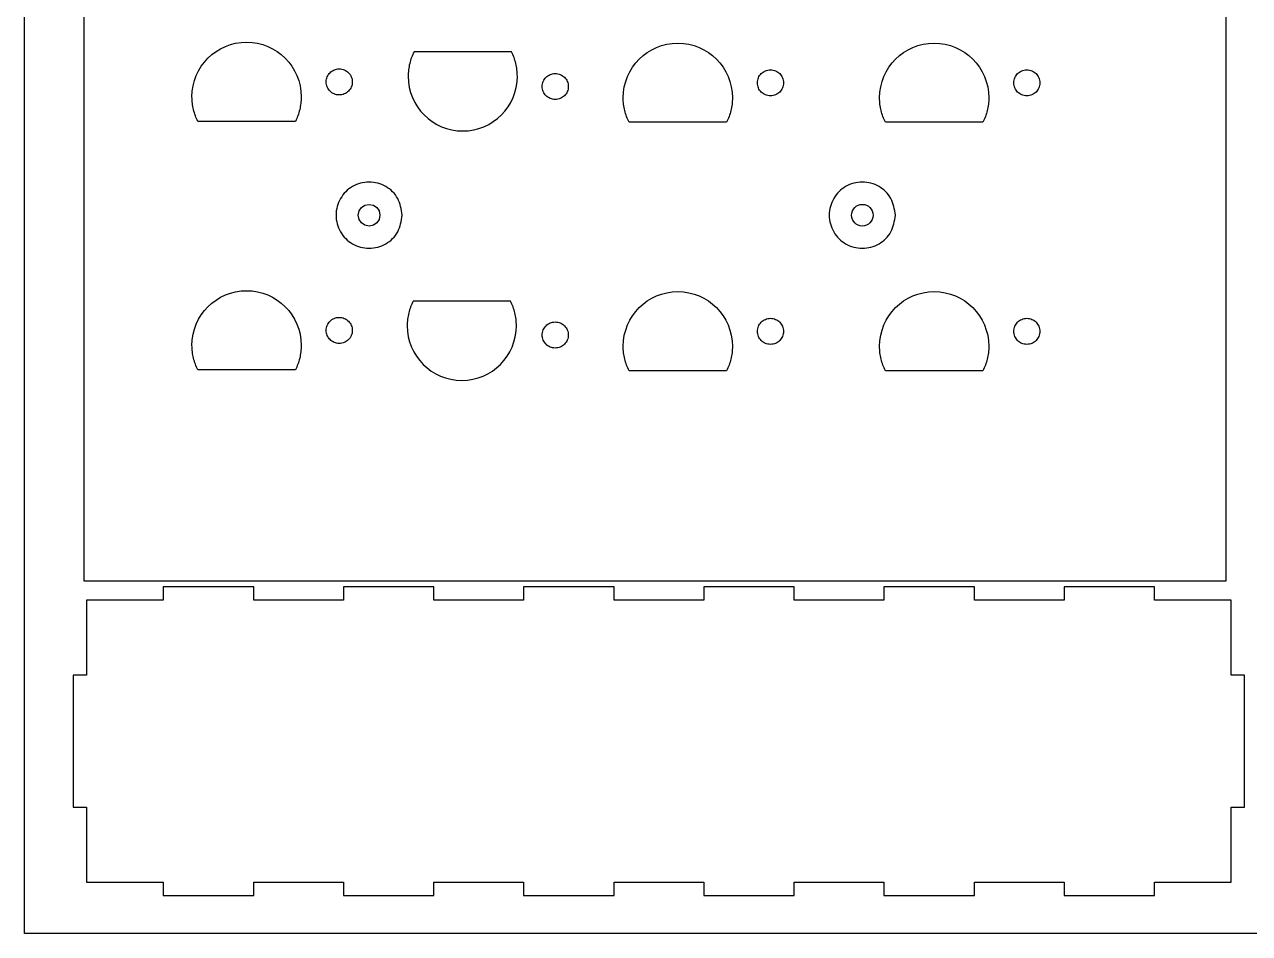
# Model space of a CAD drawing. Extents: x -632 to 590, y 202 to 978.
# Drawn here: x -631.8 to -354.7, y 574.6 to 780.3 of the extents above; entities that cross this region are included whole.
import ezdxf

# ---------------------------------------------------------------- set-up
doc = ezdxf.new("R2010")
doc.units = 0
doc.layers.get('0').update_dxf_attribs({"linetype": 'CONTINUOUS'})

msp = doc.modelspace()

# ---------------------------------------------------------------- linework, layer by layer
at = {"color": 3}
msp.add_lwpolyline([(-631.840861, 974.541134), (-31.949136, 974.541134), (-31.949136, 574.649404), (-631.840861, 574.649404), (-631.840861, 974.541134)], dxfattribs=at)
at = {"color": 7}
for points in [[(-618.333705, 956.465082), (-359.99643, 956.465082), (-359.99643, 654.390051), (-618.333705, 654.390051), (-618.333705, 956.465082)], [(-593.944456, 763.949423), (-593.880674, 765.213694), (-593.693448, 766.441502), (-593.389014, 767.626609), (-592.973555, 768.76278), (-592.453307, 769.843804), (-591.83445, 770.863444), (-591.12325, 771.815493), (-590.325887, 772.69374), (-589.4486, 773.491977), (-588.497567, 774.203939), (-587.479027, 774.823445), (-586.39916, 775.344258), (-585.264232, 775.760169), (-584.080422, 776.064941), (-582.853941, 776.252365), (-581.590997, 776.316232), (-580.32808, 776.252365), (-579.101599, 776.064941), (-577.91779, 775.760169), (-576.782861, 775.344258), (-575.702994, 774.823445), (-574.684454, 774.203939), (-573.733422, 773.491977), (-572.856106, 772.69374), (-572.058772, 771.815493), (-571.347544, 770.863444), (-570.728715, 769.843804), (-570.208466, 768.76278), (-569.793007, 767.626609), (-569.488574, 766.441502), (-569.301348, 765.213694), (-569.237537, 763.949423), (-569.243182, 763.576015), (-569.259551, 763.205485), (-569.286926, 762.837919), (-569.324829, 762.473514), (-569.37323, 762.112354), (-569.431932, 761.754637), (-569.500794, 761.400448), (-569.579675, 761.049985), (-569.668434, 760.70336), (-569.766873, 760.360714), (-569.874852, 760.022216), (-569.992256, 759.687952), (-570.118861, 759.358119), (-570.254553, 759.032858), (-570.399192, 758.712254), (-570.55258, 758.396503), (-571.931715, 758.396503), (-573.310822, 758.396503), (-574.689958, 758.396503), (-576.069093, 758.396503), (-577.448228, 758.396503), (-578.827336, 758.396503), (-580.206471, 758.396503), (-581.585606, 758.396503), (-582.964742, 758.396503), (-584.343849, 758.396503), (-585.722984, 758.396503), (-587.102119, 758.396503), (-588.481255, 758.396503), (-589.860362, 758.396503), (-591.239497, 758.396503), (-592.618632, 758.396503), (-592.772218, 758.71231), (-592.917252, 759.032943), (-593.053537, 759.358232), (-593.180904, 759.688037), (-593.299127, 760.022273), (-593.408036, 760.360742), (-593.507491, 760.703331), (-593.597238, 761.0499), (-593.677135, 761.400336), (-593.746985, 761.754468), (-593.80659, 762.112156), (-593.855782, 762.473288), (-593.894362, 762.837722), (-593.922019, 763.205316), (-593.938953, 763.57593), (-593.944597, 763.949423), (-593.944456, 763.949423)], [(-496.376424, 763.742808), (-496.312642, 765.007107), (-496.125415, 766.234915), (-495.820982, 767.420023), (-495.405523, 768.556193), (-494.885274, 769.637189), (-494.266446, 770.656858), (-493.555218, 771.608906), (-492.757855, 772.487153), (-491.880567, 773.285391), (-490.929535, 773.997353), (-489.910995, 774.616859), (-488.831128, 775.137672), (-487.6962, 775.553582), (-486.51239, 775.858354), (-485.285909, 776.045778), (-484.022964, 776.109645), (-482.760048, 776.045778), (-481.533567, 775.858354), (-480.349758, 775.553582), (-479.214829, 775.137672), (-478.134962, 774.616859), (-477.116422, 773.997353), (-476.16539, 773.285391), (-475.288074, 772.487153), (-474.49074, 771.608906), (-473.779511, 770.656858), (-473.160683, 769.637189), (-472.640434, 768.556193), (-472.224975, 767.420023), (-471.920542, 766.234915), (-471.733316, 765.007107), (-471.669505, 763.742808), (-471.67515, 763.369428), (-471.691518, 762.998899), (-471.718894, 762.631332), (-471.756796, 762.266927), (-471.805198, 761.905767), (-471.8639, 761.548051), (-471.932762, 761.193862), (-472.011643, 760.843398), (-472.100402, 760.496773), (-472.198841, 760.154127), (-472.306819, 759.81563), (-472.424224, 759.481366), (-472.550829, 759.151532), (-472.686521, 758.826243), (-472.83116, 758.505667), (-472.984548, 758.189917), (-474.363683, 758.189917), (-475.74279, 758.189917), (-477.121926, 758.189917), (-478.501061, 758.189917), (-479.880196, 758.189917), (-481.259303, 758.189917), (-482.638439, 758.189917), (-484.017574, 758.189917), (-485.396709, 758.189917), (-486.775816, 758.189917), (-488.154952, 758.189917), (-489.534087, 758.189917), (-490.913222, 758.189917), (-492.29233, 758.189917), (-493.671465, 758.189917), (-495.0506, 758.189917), (-495.204186, 758.505723), (-495.34922, 758.826356), (-495.485505, 759.151645), (-495.612872, 759.48145), (-495.731094, 759.815658), (-495.840004, 760.154155), (-495.939459, 760.496745), (-496.029206, 760.843314), (-496.109103, 761.193749), (-496.178953, 761.547853), (-496.238558, 761.90557), (-496.28775, 762.266701), (-496.326329, 762.631135), (-496.354269, 762.998729), (-496.371203, 763.369315), (-496.376847, 763.742808), (-496.376424, 763.742808)], [(-438.371996, 763.742808), (-438.308214, 765.007107), (-438.120988, 766.234915), (-437.816554, 767.420023), (-437.401095, 768.556193), (-436.880847, 769.637189), (-436.262018, 770.656858), (-435.55079, 771.608906), (-434.753427, 772.487153), (-433.87614, 773.285391), (-432.925107, 773.997353), (-431.906567, 774.616859), (-430.8267, 775.137672), (-429.691772, 775.553582), (-428.507962, 775.858354), (-427.281481, 776.045778), (-426.018537, 776.109645), (-424.75562, 776.045778), (-423.529139, 775.858354), (-422.34533, 775.553582), (-421.210401, 775.137672), (-420.130534, 774.616859), (-419.111994, 773.997353), (-418.160962, 773.285391), (-417.283646, 772.487153), (-416.486312, 771.608906), (-415.775084, 770.656858), (-415.156255, 769.637189), (-414.636006, 768.556193), (-414.220547, 767.420023), (-413.916114, 766.234915), (-413.728888, 765.007107), (-413.665077, 763.742808), (-413.670722, 763.369428), (-413.687091, 762.998899), (-413.714466, 762.631332), (-413.752369, 762.266927), (-413.80077, 761.905767), (-413.859472, 761.548051), (-413.928334, 761.193862), (-414.007215, 760.843398), (-414.095974, 760.496773), (-414.194413, 760.154127), (-414.302392, 759.81563), (-414.419796, 759.481366), (-414.546401, 759.151532), (-414.682093, 758.826243), (-414.826732, 758.505667), (-414.98012, 758.189917), (-416.359255, 758.189917), (-417.738362, 758.189917), (-419.117498, 758.189917), (-420.496633, 758.189917), (-421.875768, 758.189917), (-423.254876, 758.189917), (-424.634011, 758.189917), (-426.013146, 758.189917), (-427.392282, 758.189917), (-428.771389, 758.189917), (-430.150524, 758.189917), (-431.529659, 758.189917), (-432.908795, 758.189917), (-434.287902, 758.189917), (-435.667037, 758.189917), (-437.046172, 758.189917), (-437.199758, 758.505723), (-437.344792, 758.826356), (-437.481077, 759.151645), (-437.608444, 759.48145), (-437.726667, 759.815658), (-437.835576, 760.154155), (-437.935031, 760.496745), (-438.024778, 760.843314), (-438.104675, 761.193749), (-438.174525, 761.547853), (-438.23413, 761.90557), (-438.283322, 762.266701), (-438.321902, 762.631135), (-438.349842, 762.998729), (-438.366775, 763.369315), (-438.372419, 763.742808), (-438.371996, 763.742808)], [(-545.039268, 768.588874), (-544.975486, 767.324575), (-544.788259, 766.096767), (-544.483798, 764.91166), (-544.068339, 763.77549), (-543.54809, 762.694494), (-542.929262, 761.674825), (-542.218062, 760.722776), (-541.420699, 759.844529), (-540.543383, 759.046292), (-539.592351, 758.33433), (-538.573811, 757.714824), (-537.493972, 757.194011), (-536.359015, 756.7781), (-535.175206, 756.473328), (-533.948725, 756.285904), (-532.685808, 756.222038), (-531.422892, 756.285904), (-530.196411, 756.473328), (-529.012573, 756.7781), (-527.877645, 757.194011), (-526.797806, 757.714824), (-525.779238, 758.33433), (-524.828206, 759.046292), (-523.950918, 759.844529), (-523.153555, 760.722776), (-522.442355, 761.674825), (-521.823527, 762.694494), (-521.303278, 763.77549), (-520.887819, 764.91166), (-520.583358, 766.096767), (-520.396131, 767.324575), (-520.332349, 768.588874), (-520.337994, 768.962254), (-520.354362, 769.332784), (-520.381738, 769.70035), (-520.41964, 770.064755), (-520.468013, 770.425915), (-520.526716, 770.783632), (-520.595606, 771.137821), (-520.674487, 771.488284), (-520.763218, 771.83491), (-520.861657, 772.177556), (-520.969663, 772.516053), (-521.08704, 772.850317), (-521.213673, 773.18015), (-521.349365, 773.505439), (-521.493976, 773.826016), (-521.647364, 774.141766), (-523.026499, 774.141766), (-524.405634, 774.141766), (-525.78477, 774.141766), (-527.163877, 774.141766), (-528.543012, 774.141766), (-529.922147, 774.141766), (-531.301283, 774.141766), (-532.68039, 774.141766), (-534.059525, 774.141766), (-535.43866, 774.141766), (-536.817796, 774.141766), (-538.196903, 774.141766), (-539.576038, 774.141766), (-540.955174, 774.141766), (-542.334309, 774.141766), (-543.713416, 774.141766), (-543.86703, 773.825959), (-544.012064, 773.505326), (-544.148349, 773.180037), (-544.275687, 772.850232), (-544.39391, 772.516025), (-544.502848, 772.177527), (-544.602275, 771.834938), (-544.69205, 771.488369), (-544.771919, 771.137934), (-544.841769, 770.783829), (-544.901374, 770.426113), (-544.950565, 770.064981), (-544.989145, 769.700548), (-545.017085, 769.332953), (-545.034018, 768.962367), (-545.039663, 768.588874), (-545.039268, 768.588874)], [(-560.629308, 770.27264), (-560.327669, 770.2574), (-560.034779, 770.212696), (-559.752048, 770.139996), (-559.48103, 770.040795), (-559.223136, 769.916589), (-558.979917, 769.768817), (-558.752812, 769.599004), (-558.543319, 769.408589), (-558.352932, 769.199095), (-558.183119, 768.971991), (-558.035347, 768.728772), (-557.911141, 768.470905), (-557.81194, 768.199859), (-557.73924, 767.917157), (-557.694536, 767.624239), (-557.679296, 767.322628), (-557.694536, 767.021017), (-557.73924, 766.728098), (-557.81194, 766.445396), (-557.911141, 766.17435), (-558.035347, 765.916484), (-558.183119, 765.673265), (-558.352932, 765.44616), (-558.543319, 765.236667), (-558.752812, 765.046252), (-558.979917, 764.876438), (-559.223136, 764.728667), (-559.48103, 764.604461), (-559.752048, 764.50526), (-560.034779, 764.432559), (-560.327669, 764.387855), (-560.629308, 764.372615), (-560.930919, 764.387855), (-561.223837, 764.432559), (-561.506539, 764.50526), (-561.777586, 764.604461), (-562.035452, 764.728667), (-562.278671, 764.876438), (-562.505775, 765.046252), (-562.715269, 765.236667), (-562.905656, 765.44616), (-563.075497, 765.673265), (-563.223241, 765.916484), (-563.347475, 766.17435), (-563.446676, 766.445396), (-563.519376, 766.728098), (-563.56408, 767.021017), (-563.57932, 767.322628), (-563.56408, 767.624239), (-563.519376, 767.917157), (-563.446676, 768.199859), (-563.347475, 768.470905), (-563.223241, 768.728772), (-563.075497, 768.971991), (-562.905656, 769.199095), (-562.715269, 769.408589), (-562.505775, 769.599004), (-562.278671, 769.768817), (-562.035452, 769.916589), (-561.777586, 770.040795), (-561.506539, 770.139996), (-561.223837, 770.212696), (-560.930919, 770.2574), (-560.629308, 770.27264)], [(-511.755785, 769.240017), (-511.454174, 769.224777), (-511.161256, 769.180073), (-510.878554, 769.107373), (-510.607508, 769.008172), (-510.349641, 768.883966), (-510.106422, 768.736194), (-509.879318, 768.566381), (-509.669824, 768.375966), (-509.479437, 768.166472), (-509.309596, 767.939368), (-509.161852, 767.696149), (-509.037618, 767.438282), (-508.938417, 767.167236), (-508.865717, 766.884534), (-508.821013, 766.591616), (-508.805773, 766.290005), (-508.821013, 765.988394), (-508.865717, 765.695476), (-508.938417, 765.412774), (-509.037618, 765.141727), (-509.161852, 764.883861), (-509.309596, 764.640642), (-509.479437, 764.413538), (-509.669824, 764.204044), (-509.879318, 764.013629), (-510.106422, 763.843816), (-510.349641, 763.696044), (-510.607508, 763.571838), (-510.878554, 763.472637), (-511.161256, 763.399936), (-511.454174, 763.355232), (-511.755785, 763.339992), (-512.057424, 763.355232), (-512.350314, 763.399936), (-512.633016, 763.472637), (-512.904063, 763.571838), (-513.161957, 763.696044), (-513.405176, 763.843816), (-513.632281, 764.013629), (-513.841746, 764.204044), (-514.032161, 764.413538), (-514.201974, 764.640642), (-514.349746, 764.883861), (-514.473952, 765.141727), (-514.573153, 765.412774), (-514.645854, 765.695476), (-514.690558, 765.988394), (-514.705798, 766.290005), (-514.690558, 766.591616), (-514.645854, 766.884534), (-514.573153, 767.167236), (-514.473952, 767.438282), (-514.349746, 767.696149), (-514.201974, 767.939368), (-514.032161, 768.166472), (-513.841746, 768.375966), (-513.632281, 768.566381), (-513.405176, 768.736194), (-513.161957, 768.883966), (-512.904063, 769.008172), (-512.633016, 769.107373), (-512.350314, 769.180073), (-512.057424, 769.224777), (-511.755785, 769.240017)], [(-463.061304, 770.066025), (-462.759665, 770.050785), (-462.466775, 770.006081), (-462.184073, 769.933381), (-461.913026, 769.83418), (-461.655132, 769.709974), (-461.411913, 769.562202), (-461.184808, 769.392389), (-460.975315, 769.201974), (-460.784928, 768.99248), (-460.615115, 768.765376), (-460.467343, 768.522157), (-460.343109, 768.26429), (-460.243936, 767.993244), (-460.171236, 767.710542), (-460.126532, 767.417624), (-460.111292, 767.116013), (-460.126532, 766.814402), (-460.171236, 766.521484), (-460.243936, 766.238782), (-460.343109, 765.967735), (-460.467343, 765.709869), (-460.615115, 765.46665), (-460.784928, 765.239546), (-460.975315, 765.030052), (-461.184808, 764.839637), (-461.411913, 764.669824), (-461.655132, 764.522052), (-461.913026, 764.397846), (-462.184073, 764.298645), (-462.466775, 764.225944), (-462.759665, 764.18124), (-463.061304, 764.166), (-463.362915, 764.18124), (-463.655833, 764.225944), (-463.938535, 764.298645), (-464.209582, 764.397846), (-464.467448, 764.522052), (-464.710667, 764.669824), (-464.937771, 764.839637), (-465.147265, 765.030052), (-465.337652, 765.239546), (-465.507493, 765.46665), (-465.655237, 765.709869), (-465.779471, 765.967735), (-465.878672, 766.238782), (-465.951372, 766.521484), (-465.996076, 766.814402), (-466.011316, 767.116013), (-465.996076, 767.417624), (-465.951372, 767.710542), (-465.878672, 767.993244), (-465.779471, 768.26429), (-465.655237, 768.522157), (-465.507493, 768.765376), (-465.337652, 768.99248), (-465.147265, 769.201974), (-464.937771, 769.392389), (-464.710667, 769.562202), (-464.467448, 769.709974), (-464.209582, 769.83418), (-463.938535, 769.933381), (-463.655833, 770.006081), (-463.362915, 770.050785), (-463.061304, 770.066025)], [(-405.056848, 770.066082), (-404.755209, 770.050842), (-404.462319, 770.006138), (-404.179588, 769.933437), (-403.90857, 769.834236), (-403.650676, 769.71003), (-403.407457, 769.562259), (-403.180352, 769.392446), (-402.970859, 769.20203), (-402.780472, 768.992537), (-402.610659, 768.765432), (-402.462887, 768.522213), (-402.338653, 768.264347), (-402.23948, 767.993301), (-402.16678, 767.710599), (-402.122076, 767.41768), (-402.106836, 767.116069), (-402.122076, 766.814458), (-402.16678, 766.52154), (-402.23948, 766.238838), (-402.338653, 765.967792), (-402.462887, 765.709925), (-402.610659, 765.466706), (-402.780472, 765.239602), (-402.970859, 765.030108), (-403.180352, 764.839693), (-403.407457, 764.66988), (-403.650676, 764.522108), (-403.90857, 764.397902), (-404.179588, 764.298701), (-404.462319, 764.226001), (-404.755209, 764.181297), (-405.056848, 764.166057), (-405.358459, 764.181297), (-405.651377, 764.226001), (-405.934079, 764.298701), (-406.205126, 764.397902), (-406.462992, 764.522108), (-406.706211, 764.66988), (-406.933315, 764.839693), (-407.142809, 765.030108), (-407.333196, 765.239602), (-407.503037, 765.466706), (-407.650781, 765.709925), (-407.775015, 765.967792), (-407.874216, 766.238838), (-407.946916, 766.52154), (-407.99162, 766.814458), (-408.00686, 767.116069), (-407.99162, 767.41768), (-407.946916, 767.710599), (-407.874216, 767.993301), (-407.775015, 768.264347), (-407.650781, 768.522213), (-407.503037, 768.765432), (-407.333196, 768.992537), (-407.142809, 769.20203), (-406.933315, 769.392446), (-406.706211, 769.562259), (-406.462992, 769.71003), (-406.205126, 769.834236), (-405.934079, 769.933437), (-405.651377, 770.006138), (-405.358459, 770.050842), (-405.056848, 770.066082)], [(-551.416107, 737.172207), (-551.608639, 736.21855), (-552.133685, 735.439786), (-552.912449, 734.91474), (-553.866106, 734.722208), (-554.819764, 734.91474), (-555.598528, 735.439786), (-556.123574, 736.21855), (-556.316106, 737.172207), (-556.123574, 738.125864), (-555.598528, 738.9046), (-554.819764, 739.429674), (-553.866106, 739.622206), (-552.912449, 739.429674), (-552.133685, 738.9046), (-551.608639, 738.125864), (-551.416107, 737.172207)], [(-439.826485, 737.172207), (-439.87624, 736.678431), (-440.019017, 736.21855), (-440.244907, 735.802385), (-440.544063, 735.439786), (-440.906662, 735.14063), (-441.322827, 734.91474), (-441.782708, 734.771963), (-442.276484, 734.722208), (-442.770232, 734.771963), (-443.230113, 734.91474), (-443.646278, 735.14063), (-444.008877, 735.439786), (-444.308061, 735.802385), (-444.533951, 736.21855), (-444.676699, 736.678431), (-444.726483, 737.172207), (-444.676699, 737.665955), (-444.533951, 738.125864), (-444.308061, 738.542029), (-444.008877, 738.9046), (-443.646278, 739.203784), (-443.230113, 739.429674), (-442.770232, 739.572422), (-442.276484, 739.622206), (-441.782708, 739.572422), (-441.322827, 739.429674), (-440.906662, 739.203784), (-440.544063, 738.9046), (-440.244907, 738.542029), (-440.019017, 738.125864), (-439.87624, 737.665955), (-439.826485, 737.172207)], [(-546.378948, 737.172207), (-546.378948, 737.172207)], [(-434.789326, 737.172207), (-434.789326, 737.172207)], [(-593.944456, 707.721754), (-593.880674, 708.986053), (-593.693448, 710.21386), (-593.389014, 711.398968), (-592.973555, 712.535138), (-592.453307, 713.616162), (-591.83445, 714.635803), (-591.12325, 715.587851), (-590.325887, 716.466099), (-589.4486, 717.264336), (-588.497567, 717.976298), (-587.479027, 718.595804), (-586.39916, 719.116617), (-585.264232, 719.532528), (-584.080422, 719.8373), (-582.853941, 720.024752), (-581.590997, 720.08859), (-580.32808, 720.024752), (-579.101599, 719.8373), (-577.91779, 719.532528), (-576.782861, 719.116617), (-575.702994, 718.595804), (-574.684454, 717.976298), (-573.733422, 717.264336), (-572.856106, 716.466099), (-572.058772, 715.587851), (-571.347544, 714.635803), (-570.728715, 713.616162), (-570.208466, 712.535138), (-569.793007, 711.398968), (-569.488574, 710.21386), (-569.301348, 708.986053), (-569.237537, 707.721754), (-569.243182, 707.348374), (-569.259551, 706.977816), (-569.286926, 706.610278), (-569.324829, 706.245872), (-569.37323, 705.884713), (-569.431932, 705.526996), (-569.500794, 705.172807), (-569.579675, 704.822344), (-569.668434, 704.475718), (-569.766873, 704.133072), (-569.874852, 703.794575), (-569.992256, 703.460311), (-570.118861, 703.130478), (-570.254553, 702.805217), (-570.399192, 702.484612), (-570.55258, 702.168862), (-571.931715, 702.168862), (-573.310822, 702.168862), (-574.689958, 702.168862), (-576.069093, 702.168862), (-577.448228, 702.168862), (-578.827336, 702.168862), (-580.206471, 702.168862), (-581.585606, 702.168862), (-582.964742, 702.168862), (-584.343849, 702.168862), (-585.722984, 702.168862), (-587.102119, 702.168862), (-588.481255, 702.168862), (-589.860362, 702.168862), (-591.239497, 702.168862), (-592.618632, 702.168862), (-592.772218, 702.484669), (-592.917252, 702.805301), (-593.053537, 703.130591), (-593.180904, 703.460396), (-593.299127, 703.794631), (-593.408036, 704.1331), (-593.507491, 704.47569), (-593.597238, 704.822259), (-593.677135, 705.172694), (-593.746985, 705.526798), (-593.80659, 705.884515), (-593.855782, 706.245647), (-593.894362, 706.61008), (-593.922019, 706.977646), (-593.938953, 707.348261), (-593.944597, 707.721754), (-593.944456, 707.721754)], [(-496.376424, 707.515139), (-496.312642, 708.779438), (-496.125415, 710.007246), (-495.820982, 711.192353), (-495.405523, 712.328523), (-494.885274, 713.409547), (-494.266446, 714.429188), (-493.555218, 715.381236), (-492.757855, 716.259512), (-491.880567, 717.057721), (-490.929535, 717.769683), (-489.910995, 718.389189), (-488.831128, 718.910002), (-487.6962, 719.325913), (-486.51239, 719.630685), (-485.285909, 719.818137), (-484.022964, 719.881975), (-482.760048, 719.818137), (-481.533567, 719.630685), (-480.349758, 719.325913), (-479.214829, 718.910002), (-478.134962, 718.389189), (-477.116422, 717.769683), (-476.16539, 717.057721), (-475.288074, 716.259484), (-474.49074, 715.381236), (-473.779511, 714.429188), (-473.160683, 713.409547), (-472.640434, 712.328523), (-472.224975, 711.192353), (-471.920542, 710.007246), (-471.733316, 708.779438), (-471.669505, 707.515139), (-471.67515, 707.141759), (-471.691518, 706.771201), (-471.718894, 706.403663), (-471.756796, 706.039258), (-471.805198, 705.678098), (-471.8639, 705.320381), (-471.932762, 704.966192), (-472.011643, 704.615729), (-472.100402, 704.269103), (-472.198841, 703.926457), (-472.306819, 703.58796), (-472.424224, 703.253696), (-472.550829, 702.923863), (-472.686521, 702.598602), (-472.83116, 702.277997), (-472.984548, 701.962247), (-474.363683, 701.962247), (-475.74279, 701.962247), (-477.121926, 701.962247), (-478.501061, 701.962247), (-479.880196, 701.962247), (-481.259303, 701.962247), (-482.638439, 701.962247), (-484.017574, 701.962247), (-485.396709, 701.962247), (-486.775816, 701.962247), (-488.154952, 701.962247), (-489.534087, 701.962247), (-490.913222, 701.962247), (-492.29233, 701.962247), (-493.671465, 701.962247), (-495.0506, 701.962247), (-495.204186, 702.278054), (-495.34922, 702.598686), (-495.485505, 702.923976), (-495.612872, 703.253781), (-495.731094, 703.588016), (-495.840004, 703.926486), (-495.939459, 704.269075), (-496.029206, 704.615644), (-496.109103, 704.966079), (-496.178953, 705.320184), (-496.238558, 705.6779), (-496.28775, 706.039032), (-496.326329, 706.403465), (-496.354269, 706.771032), (-496.371203, 707.141646), (-496.376847, 707.515139), (-496.376424, 707.515139)], [(-438.371996, 707.515139), (-438.308214, 708.779438), (-438.120988, 710.007246), (-437.816554, 711.192353), (-437.401095, 712.328523), (-436.880847, 713.409547), (-436.262018, 714.429188), (-435.55079, 715.381236), (-434.753427, 716.259512), (-433.87614, 717.057721), (-432.925107, 717.769683), (-431.906567, 718.389189), (-430.8267, 718.910002), (-429.691772, 719.325913), (-428.507962, 719.630685), (-427.281481, 719.818137), (-426.018537, 719.881975), (-424.75562, 719.818137), (-423.529139, 719.630685), (-422.34533, 719.325913), (-421.210401, 718.910002), (-420.130534, 718.389189), (-419.111994, 717.769683), (-418.160962, 717.057721), (-417.283646, 716.259512), (-416.486312, 715.381236), (-415.775084, 714.429188), (-415.156255, 713.409547), (-414.636006, 712.328523), (-414.220547, 711.192353), (-413.916114, 710.007246), (-413.728888, 708.779438), (-413.665077, 707.515139), (-413.670722, 707.141759), (-413.687091, 706.771201), (-413.714466, 706.403663), (-413.752369, 706.039258), (-413.80077, 705.678098), (-413.859472, 705.320381), (-413.928334, 704.966192), (-414.007215, 704.615729), (-414.095974, 704.269103), (-414.194413, 703.926457), (-414.302392, 703.58796), (-414.419796, 703.253696), (-414.546401, 702.923863), (-414.682093, 702.598602), (-414.826732, 702.277997), (-414.98012, 701.962247), (-416.359255, 701.962247), (-417.738362, 701.962247), (-419.117498, 701.962247), (-420.496633, 701.962247), (-421.875768, 701.962247), (-423.254876, 701.962247), (-424.634011, 701.962247), (-426.013146, 701.962247), (-427.392282, 701.962247), (-428.771389, 701.962247), (-430.150524, 701.962247), (-431.529659, 701.962247), (-432.908795, 701.962247), (-434.287902, 701.962247), (-435.667037, 701.962247), (-437.046172, 701.962247), (-437.199758, 702.278054), (-437.344792, 702.598686), (-437.481077, 702.923976), (-437.608444, 703.253781), (-437.726667, 703.588016), (-437.835576, 703.926486), (-437.935031, 704.269075), (-438.024778, 704.615644), (-438.104675, 704.966079), (-438.174525, 705.320184), (-438.23413, 705.6779), (-438.283322, 706.039032), (-438.321902, 706.403465), (-438.349842, 706.771032), (-438.366775, 707.141646), (-438.372419, 707.515139), (-438.371996, 707.515139)], [(-545.249947, 712.158287), (-545.186164, 710.893988), (-544.998938, 709.66618), (-544.694477, 708.481101), (-544.279018, 707.34493), (-543.758769, 706.263906), (-543.13994, 705.244266), (-542.42874, 704.292189), (-541.631378, 703.413942), (-540.754062, 702.615733), (-539.80303, 701.903742), (-538.78449, 701.284236), (-537.704651, 700.763424), (-536.569694, 700.347513), (-535.385885, 700.042741), (-534.159404, 699.855317), (-532.896487, 699.79145), (-531.633571, 699.855317), (-530.40709, 700.042741), (-529.223252, 700.347513), (-528.088324, 700.763424), (-527.008485, 701.284236), (-525.989917, 701.903742), (-525.038884, 702.615733), (-524.161597, 703.413942), (-523.364234, 704.292189), (-522.653034, 705.244266), (-522.034206, 706.263906), (-521.513957, 707.34493), (-521.098498, 708.481101), (-520.794036, 709.66618), (-520.60681, 710.893988), (-520.543028, 712.158287), (-520.548672, 712.531695), (-520.565041, 712.902225), (-520.592417, 713.269763), (-520.630319, 713.634196), (-520.678692, 713.995328), (-520.737394, 714.353073), (-520.806285, 714.707233), (-520.885166, 715.057697), (-520.973897, 715.404322), (-521.072336, 715.746968), (-521.180342, 716.085494), (-521.297718, 716.41973), (-521.424352, 716.749563), (-521.560044, 717.074852), (-521.704655, 717.395428), (-521.858042, 717.711178), (-523.237178, 717.711178), (-524.616313, 717.711178), (-525.995448, 717.711178), (-527.374556, 717.711178), (-528.753691, 717.711178), (-530.132826, 717.711178), (-531.511962, 717.711178), (-532.891069, 717.711178), (-534.270204, 717.711178), (-535.649339, 717.711178), (-537.028475, 717.711178), (-538.407582, 717.711178), (-539.786717, 717.711178), (-541.165852, 717.711178), (-542.544988, 717.711178), (-543.924095, 717.711178), (-544.077708, 717.395372), (-544.222742, 717.074767), (-544.359028, 716.749478), (-544.486366, 716.419645), (-544.604589, 716.085437), (-544.713527, 715.746968), (-544.812954, 715.404379), (-544.902729, 715.057782), (-544.982598, 714.707374), (-545.052448, 714.353242), (-545.112053, 713.995554), (-545.161244, 713.634422), (-545.199824, 713.269988), (-545.227764, 712.902394), (-545.244697, 712.53178), (-545.250342, 712.158287), (-545.249947, 712.158287)], [(-560.629308, 714.044971), (-560.327669, 714.029731), (-560.034779, 713.985027), (-559.752048, 713.912326), (-559.48103, 713.813125), (-559.223136, 713.688919), (-558.979917, 713.541148), (-558.752812, 713.371334), (-558.543319, 713.180919), (-558.352932, 712.971426), (-558.183119, 712.744321), (-558.035347, 712.501102), (-557.911141, 712.243236), (-557.81194, 711.97219), (-557.73924, 711.689488), (-557.694536, 711.396569), (-557.679296, 711.094958), (-557.694536, 710.793347), (-557.73924, 710.500429), (-557.81194, 710.217727), (-557.911141, 709.946681), (-558.035347, 709.688814), (-558.183119, 709.445595), (-558.352932, 709.218491), (-558.543319, 709.008997), (-558.752812, 708.818582), (-558.979917, 708.648769), (-559.223136, 708.500997), (-559.48103, 708.376791), (-559.752048, 708.27759), (-560.034779, 708.20489), (-560.327669, 708.160186), (-560.629308, 708.144946), (-560.930919, 708.160186), (-561.223837, 708.20489), (-561.506539, 708.27759), (-561.777586, 708.376791), (-562.035452, 708.500997), (-562.278671, 708.648769), (-562.505775, 708.818582), (-562.715269, 709.008997), (-562.905656, 709.218491), (-563.075497, 709.445595), (-563.223241, 709.688814), (-563.347475, 709.946681), (-563.446676, 710.217727), (-563.519376, 710.500429), (-563.56408, 710.793347), (-563.57932, 711.094958), (-563.56408, 711.396569), (-563.519376, 711.689488), (-563.446676, 711.97219), (-563.347475, 712.243236), (-563.223241, 712.501102), (-563.075497, 712.744321), (-562.905656, 712.971426), (-562.715269, 713.180919), (-562.505775, 713.371334), (-562.278671, 713.541148), (-562.035452, 713.688919), (-561.777586, 713.813125), (-561.506539, 713.912326), (-561.223837, 713.985027), (-560.930919, 714.029731), (-560.629308, 714.044971)], [(-511.755785, 713.012348), (-511.454174, 712.997108), (-511.161256, 712.952404), (-510.878554, 712.879703), (-510.607508, 712.780502), (-510.349641, 712.656296), (-510.106422, 712.508525), (-509.879318, 712.338712), (-509.669824, 712.148296), (-509.479437, 711.938803), (-509.309596, 711.711698), (-509.161852, 711.468479), (-509.037618, 711.210613), (-508.938417, 710.939567), (-508.865717, 710.656865), (-508.821013, 710.363946), (-508.805773, 710.062335), (-508.821013, 709.760724), (-508.865717, 709.467806), (-508.938417, 709.185104), (-509.037618, 708.914058), (-509.161852, 708.656191), (-509.309596, 708.412972), (-509.479437, 708.185868), (-509.669824, 707.976374), (-509.879318, 707.785959), (-510.106422, 707.616146), (-510.349641, 707.468374), (-510.607508, 707.344168), (-510.878554, 707.244967), (-511.161256, 707.172267), (-511.454174, 707.127563), (-511.755785, 707.112323), (-512.057424, 707.127563), (-512.350314, 707.172267), (-512.633016, 707.244967), (-512.904063, 707.344168), (-513.161957, 707.468374), (-513.405176, 707.616146), (-513.632281, 707.785959), (-513.841746, 707.976374), (-514.032161, 708.185868), (-514.201974, 708.412972), (-514.349746, 708.656191), (-514.473952, 708.914058), (-514.573153, 709.185104), (-514.645854, 709.467806), (-514.690558, 709.760724), (-514.705798, 710.062335), (-514.690558, 710.363946), (-514.645854, 710.656865), (-514.573153, 710.939567), (-514.473952, 711.210613), (-514.349746, 711.468479), (-514.201974, 711.711698), (-514.032161, 711.938803), (-513.841746, 712.148296), (-513.632281, 712.338712), (-513.405176, 712.508525), (-513.161957, 712.656296), (-512.904063, 712.780502), (-512.633016, 712.879703), (-512.350314, 712.952404), (-512.057424, 712.997108), (-511.755785, 713.012348)], [(-463.061304, 713.838328), (-462.759665, 713.823088), (-462.466775, 713.778384), (-462.184073, 713.705683), (-461.913026, 713.606482), (-461.655132, 713.482276), (-461.411913, 713.334504), (-461.184808, 713.164691), (-460.975315, 712.974276), (-460.784928, 712.764782), (-460.615115, 712.537678), (-460.467343, 712.294459), (-460.343109, 712.036593), (-460.243936, 711.765546), (-460.171236, 711.482844), (-460.126532, 711.189926), (-460.111292, 710.888315), (-460.126532, 710.586704), (-460.171236, 710.293786), (-460.243936, 710.011084), (-460.343109, 709.740038), (-460.467343, 709.482171), (-460.615115, 709.238952), (-460.784928, 709.011848), (-460.975315, 708.802354), (-461.184808, 708.611939), (-461.411913, 708.442126), (-461.655132, 708.294354), (-461.913026, 708.170148), (-462.184073, 708.070947), (-462.466775, 707.998247), (-462.759665, 707.953543), (-463.061304, 707.938303), (-463.362915, 707.953543), (-463.655833, 707.998247), (-463.938535, 708.070947), (-464.209582, 708.170148), (-464.467448, 708.294354), (-464.710667, 708.442126), (-464.937771, 708.611939), (-465.147265, 708.802354), (-465.337652, 709.011848), (-465.507493, 709.238952), (-465.655237, 709.482171), (-465.779471, 709.740038), (-465.878672, 710.011084), (-465.951372, 710.293786), (-465.996076, 710.586704), (-466.011316, 710.888315), (-465.996076, 711.189926), (-465.951372, 711.482844), (-465.878672, 711.765546), (-465.779471, 712.036593), (-465.655237, 712.294459), (-465.507493, 712.537678), (-465.337652, 712.764782), (-465.147265, 712.974276), (-464.937771, 713.164691), (-464.710667, 713.334504), (-464.467448, 713.482276), (-464.209582, 713.606482), (-463.938535, 713.705683), (-463.655833, 713.778384), (-463.362915, 713.823088), (-463.061304, 713.838328)], [(-405.056848, 713.838384), (-404.755209, 713.823144), (-404.462319, 713.77844), (-404.179588, 713.70574), (-403.90857, 713.606538), (-403.650676, 713.482332), (-403.407457, 713.334561), (-403.180352, 713.164748), (-402.970859, 712.974332), (-402.780472, 712.764839), (-402.610659, 712.537735), (-402.462887, 712.294516), (-402.338653, 712.036649), (-402.23948, 711.765603), (-402.16678, 711.482901), (-402.122076, 711.189982), (-402.106836, 710.888372), (-402.122076, 710.586761), (-402.16678, 710.293842), (-402.23948, 710.01114), (-402.338653, 709.740094), (-402.462887, 709.482228), (-402.610659, 709.239008), (-402.780472, 709.011904), (-402.970859, 708.802411), (-403.180352, 708.611995), (-403.407457, 708.442182), (-403.650676, 708.294411), (-403.90857, 708.170205), (-404.179588, 708.071004), (-404.462319, 707.998303), (-404.755209, 707.953599), (-405.056848, 707.938359), (-405.358459, 707.953599), (-405.651377, 707.998303), (-405.934079, 708.071004), (-406.205126, 708.170205), (-406.462992, 708.294411), (-406.706211, 708.442182), (-406.933315, 708.611995), (-407.142809, 708.802411), (-407.333196, 709.011904), (-407.503037, 709.239008), (-407.650781, 709.482228), (-407.775015, 709.740094), (-407.874216, 710.01114), (-407.946916, 710.293842), (-407.99162, 710.586761), (-408.00686, 710.888372), (-407.99162, 711.189982), (-407.946916, 711.482901), (-407.874216, 711.765603), (-407.775015, 712.036649), (-407.650781, 712.294516), (-407.503037, 712.537735), (-407.333196, 712.764839), (-407.142809, 712.974332), (-406.933315, 713.164748), (-406.706211, 713.334561), (-406.462992, 713.482332), (-406.205126, 713.606538), (-405.934079, 713.70574), (-405.651377, 713.77844), (-405.358459, 713.823144), (-405.056848, 713.838384)], [(-620.801513, 603.228044), (-617.802902, 603.228044), (-617.802902, 586.277072), (-600.463874, 586.277072), (-600.463874, 583.269628), (-579.985124, 583.269628), (-579.985124, 586.277072), (-559.691596, 586.277072), (-559.691596, 583.269628), (-539.212846, 583.269628), (-539.212846, 586.277072), (-518.919291, 586.277072), (-518.919291, 583.269628), (-498.449374, 583.269628), (-498.449374, 586.277072), (-478.155818, 586.277072), (-478.155818, 583.269628), (-457.677068, 583.269628), (-457.677068, 586.277072), (-437.383541, 586.277072), (-437.383541, 583.269628), (-416.913596, 583.269628), (-416.913596, 586.277072), (-396.611235, 586.277072), (-396.611235, 583.269628), (-376.141319, 583.269628), (-376.141319, 586.277072), (-358.802263, 586.277072), (-358.802263, 603.228044), (-355.803652, 603.228044), (-355.803652, 613.220461), (-355.803652, 623.124711), (-355.803652, 633.117128), (-358.802263, 633.117128), (-358.802263, 650.068128), (-376.141319, 650.068128), (-376.141319, 653.075544), (-396.611235, 653.075544), (-396.611235, 650.068128), (-416.913596, 650.068128), (-416.913596, 653.075544), (-437.383541, 653.075544), (-437.383541, 650.068128), (-457.677068, 650.068128), (-457.677068, 653.075544), (-478.155818, 653.075544), (-478.155818, 650.068128), (-498.449374, 650.068128), (-498.449374, 653.075544), (-518.919291, 653.075544), (-518.919291, 650.068128), (-539.212846, 650.068128), (-539.212846, 653.075544), (-559.691596, 653.075544), (-559.691596, 650.068128), (-579.985124, 650.068128), (-579.985124, 653.075544), (-600.463874, 653.075544), (-600.463874, 650.068128), (-617.802902, 650.068128), (-617.802902, 633.117128), (-620.801513, 633.117128), (-620.801513, 623.124711), (-620.801513, 613.220461), (-620.801513, 603.228044), (-620.801513, 603.228044)]]:
    msp.add_lwpolyline(points, dxfattribs=at)
for points in [[(-546.378948, 737.172207), (-546.58473, 735.852348), (-546.990189, 733.251779), (-549.970942, 730.388764), (-553.859206, 729.327937), (-557.788293, 730.388764), (-560.649, 733.251779), (-561.710612, 737.172207), (-560.649, 741.092634), (-557.788293, 743.95565), (-553.859206, 745.016477), (-549.970942, 743.95565), (-546.990189, 741.092634), (-546.58473, 738.492066), (-546.378948, 737.172207)], [(-434.789326, 737.172207), (-434.995107, 735.852348), (-435.400567, 733.251779), (-438.38132, 730.388764), (-442.269584, 729.327937), (-446.198671, 730.388764), (-449.059378, 733.251779), (-450.12099, 737.172207), (-449.059378, 741.092634), (-446.198671, 743.95565), (-442.269584, 745.016477), (-438.38132, 743.95565), (-435.400567, 741.092634), (-434.995107, 738.492066), (-434.789326, 737.172207)]]:
    msp.add_open_spline(points, degree=3, knots=[0, 0, 0, 0, 3.914717, 7.71332, 11.628037, 15.542754, 19.341356, 23.256073, 27.17079, 30.969393, 34.88411, 38.798827, 42.597429, 46.512146, 46.512146, 46.512146, 46.512146], dxfattribs=at)

doc.saveas('drawing.dxf')
